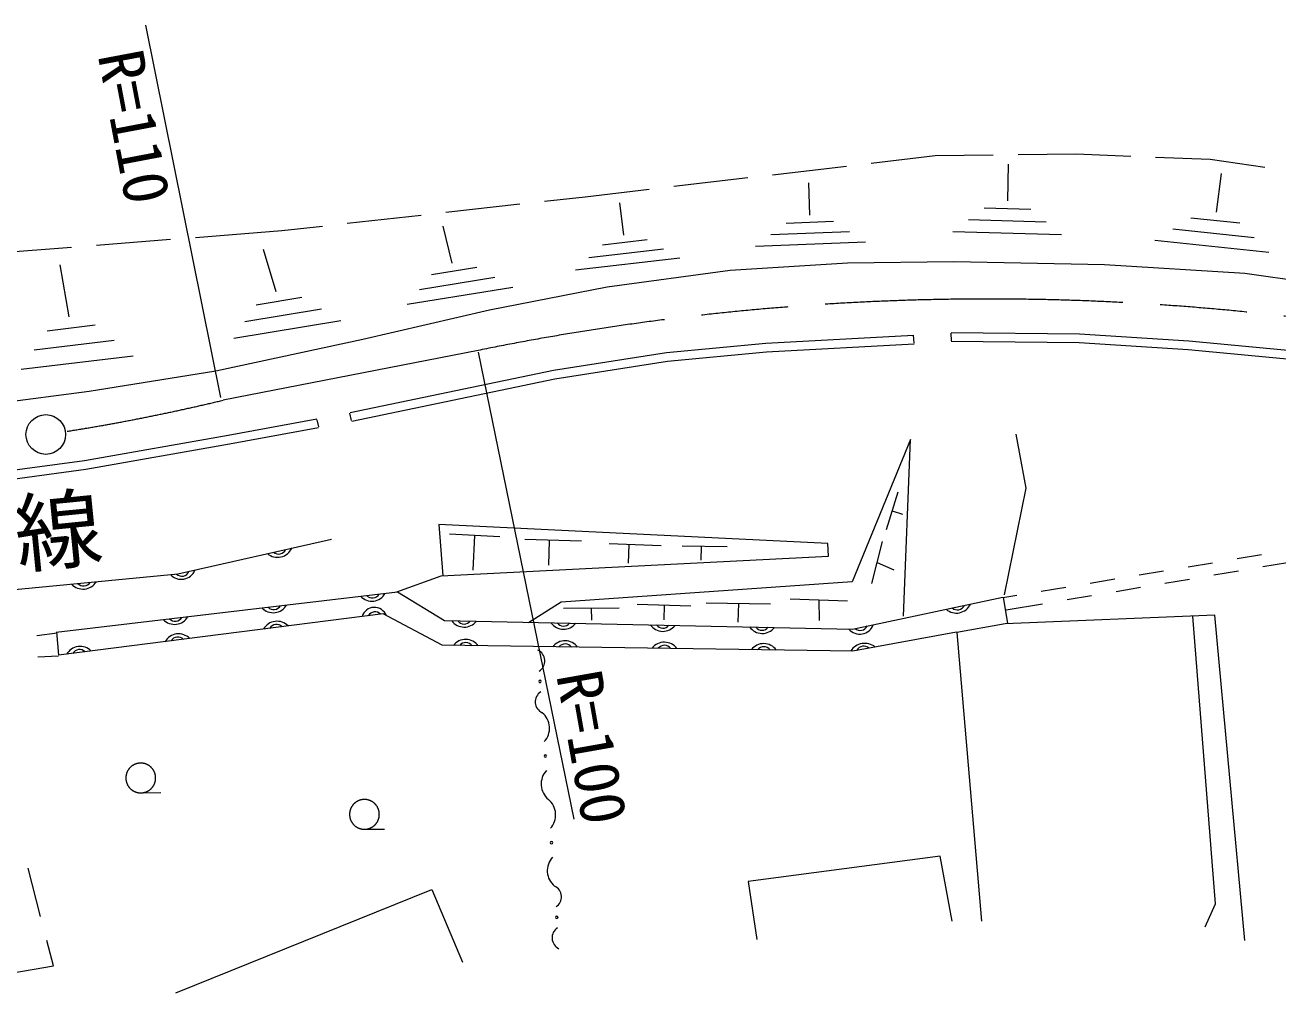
# Model space of a CAD drawing. Units: millimetres, scale not verified. Extents: x 40000 to 680000, y 20000 to 380000.
# Drawn here: x 452464 to 502920, y 261316 to 300304 of the extents above; entities that cross this region are included whole.
import ezdxf
from ezdxf.enums import TextEntityAlignment as Align

# ---------------------------------------------------------------- set-up
doc = ezdxf.new("R2010")
doc.units = ezdxf.units.MM
doc.header["$LTSCALE"] = 1000
doc.linetypes.add('CHAIN', pattern=[18.5, 12, -1.5, 3.5, -1.5])
for name, color, linetype, lineweight in [('M-BGD', 7, 'Continuous', 13), ('M-BMK', 2, 'CHAIN', 13), ('M-BMK-SRVR', 3, 'Continuous', 13)]:
    doc.layers.add(name, color=color, linetype=linetype, lineweight=lineweight)
doc.layers.add('M-BGD-HTXT', color=7, linetype='Continuous')
doc.styles.add('ＭＳ ゴシック', font='')
doc.styles.get('ＭＳ ゴシック').set_extended_font_data('MS Gothic')

msp = doc.modelspace()

# ---------------------------------------------------------------- linework, layer by layer
at = {"layer": 'M-BGD'}
for p, q in [((489117, 295030), (486541, 294728)), ((491457, 295060), (489117, 295030)), ((492040, 293228), (492065, 294703)), ((494796, 295102), (492457, 295073)), ((496993, 295014), (494796, 295102)), ((500188, 294887), (497992, 294974)), ((502390, 294564), (500188, 294887)), ((485548, 294612), (482568, 294262)), ((500445, 292770), (500651, 294328)), ((477602, 293679), (475026, 293377)), ((481575, 294145), (478595, 293796)), ((484063, 292640), (484022, 293950)), ((475026, 293377), (473387, 293194)), ((472394, 293083), (469412, 292749)), ((476583, 291834), (476418, 293144)), ((492974, 292873), (491095, 292928)), ((464443, 292194), (462804, 292011)), ((468418, 292638), (465437, 292305)), ((469661, 290717), (469299, 292209)), ((485023, 292387), (483122, 292310)), ((493592, 292363), (490461, 292454)), ((501382, 292320), (499416, 292529)), ((458326, 291661), (455335, 291427)), ((462804, 292011), (459323, 291739)), ((477520, 291647), (475719, 291439)), ((485670, 291976), (482502, 291848)), ((494210, 291853), (489826, 291981)), ((501969, 291731), (498692, 292079)), ((454338, 291349), (451347, 291115)), ((462575, 289554), (462064, 291268)), ((478176, 291280), (475173, 290932)), ((486317, 291565), (481882, 291386)), ((502556, 291142), (497967, 291630)), ((454243, 288556), (453881, 290641)), ((478832, 290913), (474627, 290426)), ((480855, 290435), (485584, 290723)), ((485584, 290723), (489866, 290786)), ((489866, 290786), (495937, 290659)), ((495937, 290659), (501592, 290307)), ((471383, 290136), (468343, 289641)), ((470654, 290534), (468830, 290237)), ((475903, 289764), (480855, 290435)), ((501592, 290307), (506928, 289540)), ((472111, 289738), (467856, 289045)), ((471174, 288837), (475903, 289764)), ((463611, 289327), (461765, 289020)), ((464397, 288859), (461320, 288346)), ((466061, 287655), (471174, 288837)), ((455291, 288209), (453357, 287978)), ((465182, 288390), (460875, 287672)), ((460150, 286377), (466061, 287655)), ((482296, 287494), (488246, 287814)), ((488234, 287806), (488253, 287494)), ((489748, 287891), (489767, 287589)), ((489760, 287921), (494935, 287868)), ((494935, 287868), (499327, 287579)), ((456056, 287591), (452833, 287206)), ((473739, 286403), (478295, 287109)), ((478295, 287109), (482296, 287494)), ((478339, 286762), (482322, 287145)), ((482322, 287145), (488265, 287465)), ((489756, 287571), (494922, 287518)), ((494922, 287518), (499299, 287230)), ((499299, 287230), (503709, 286815)), ((499327, 287579), (503752, 287162)), ((456821, 286973), (452309, 286434)), ((473802, 286059), (478339, 286762)), ((455049, 285557), (460150, 286377)), ((465550, 284692), (473739, 286403)), ((465622, 284349), (473802, 286059)), ((449319, 284811), (455049, 285557)), ((465527, 284670), (465593, 284376)), ((460639, 283778), (464216, 284438)), ((460701, 283433), (464280, 284094)), ((464211, 284405), (464277, 284121)), ((454854, 282757), (460639, 283778)), ((488123, 283609), (485780, 277879)), ((487846, 276495), (488123, 283609)), ((492362, 283822), (492766, 281650)), ((454907, 282411), (460701, 283433)), ((449753, 282077), (454854, 282757)), ((449795, 281729), (454907, 282411)), ((492766, 281650), (491893, 277347)), ((487150, 279984), (487629, 281498)), ((487389, 280741), (487799, 280597)), ((484789, 279424), (469132, 280190)), ((469132, 280190), (469292, 278114)), ((458620, 278194), (464810, 279600)), ((469554, 279806), (471580, 279702)), ((470568, 279739), (470497, 278343)), ((472593, 279598), (474875, 279532)), ((473576, 279541), (473550, 278546)), ((475992, 279418), (478075, 279343)), ((476783, 279373), (476754, 278629)), ((478921, 279323), (480733, 279302)), ((479686, 279304), (479677, 278745)), ((484821, 278912), (484789, 279424)), ((486572, 277809), (486994, 279496)), ((469228, 278114), (484821, 278912)), ((486783, 278653), (487454, 278355)), ((500291, 278633), (499305, 278469)), ((502264, 278961), (501278, 278797)), ((502316, 278488), (503302, 278654)), ((413873, 273931), (458620, 278194)), ((467439, 277474), (469228, 278114)), ((498318, 278305), (497332, 278142)), ((500344, 278155), (501330, 278322)), ((485780, 277879), (474053, 277059)), ((494373, 277650), (493386, 277486)), ((496346, 277978), (495359, 277814)), ((496400, 277491), (497386, 277657)), ((498372, 277823), (499358, 277989)), ((453723, 275849), (467463, 277468)), ((467463, 277468), (469358, 276318)), ((474053, 277059), (472743, 276228)), ((479897, 277024), (482485, 276986)), ((483280, 277189), (485580, 277113)), ((484430, 277151), (484451, 276320)), ((485782, 275972), (491846, 277254)), ((492400, 277322), (491837, 277229)), ((491861, 277246), (492024, 276205)), ((494427, 277158), (495414, 277324)), ((466882, 276586), (453811, 274917)), ((469267, 275322), (466882, 276586)), ((474145, 276815), (476388, 276834)), ((475267, 276825), (475272, 276329)), ((477114, 276971), (479280, 276913)), ((478197, 276942), (478191, 276340)), ((481191, 277005), (481175, 276249)), ((500374, 276535), (491939, 276184)), ((491979, 276746), (493441, 276992)), ((501589, 263435), (500374, 276535)), ((469358, 276318), (485782, 275972)), ((491939, 276184), (489990, 275832)), ((500406, 264904), (499499, 276499)), ((453761, 275814), (452936, 275701)), ((453731, 275865), (453816, 274927)), ((489971, 275853), (485805, 275086)), ((489990, 275832), (490980, 264202)), ((485805, 275086), (469267, 275322)), ((452982, 274858), (453804, 274898)), ((457129, 269375), (457929, 269384)), ((466138, 267910), (466938, 267919)), ((489319, 266822), (481586, 265799)), ((489798, 264202), (489319, 266822)), ((453089, 264401), (452586, 266337)), ((458534, 261316), (468839, 265486)), ((468839, 265486), (470085, 262562)), ((481586, 265799), (481938, 263467)), ((499991, 263978), (500406, 264904)), ((453608, 262406), (453341, 263433)), ((451976, 262124), (453608, 262406))]:
    msp.add_line(p, q, dxfattribs=at)
for points in [[(457722, 269975), (457722, 269985), (457722, 269996), (457722, 270006), (457721, 270017), (457720, 270027), (457719, 270038), (457718, 270048), (457716, 270058), (457715, 270069), (457713, 270079), (457711, 270089), (457709, 270100), (457707, 270110), (457704, 270120), (457702, 270130), (457699, 270141), (457696, 270151), (457693, 270161), (457689, 270171), (457686, 270180), (457682, 270190), (457678, 270200), (457674, 270210), (457670, 270219), (457666, 270229), (457661, 270238), (457657, 270248), (457652, 270257), (457647, 270266), (457642, 270275), (457636, 270284), (457631, 270293), (457625, 270302), (457619, 270311), (457613, 270320), (457607, 270328), (457601, 270337), (457594, 270345), (457588, 270353), (457581, 270361), (457574, 270369), (457567, 270377), (457560, 270385), (457553, 270392), (457546, 270400), (457538, 270407), (457531, 270414), (457523, 270422), (457515, 270428), (457507, 270435), (457499, 270442), (457491, 270448), (457482, 270455), (457474, 270461), (457465, 270467), (457457, 270473), (457448, 270479), (457439, 270484), (457430, 270490), (457421, 270495), (457412, 270500), (457402, 270505), (457393, 270510), (457384, 270515), (457374, 270519), (457365, 270524), (457355, 270528), (457345, 270532), (457336, 270536), (457326, 270539), (457316, 270543), (457306, 270546), (457296, 270549), (457286, 270552), (457276, 270555), (457265, 270557), (457255, 270560), (457245, 270562), (457235, 270564), (457224, 270566), (457214, 270568), (457204, 270569), (457193, 270571), (457183, 270572), (457172, 270573), (457162, 270573), (457151, 270574), (457141, 270574), (457130, 270575), (457120, 270575), (457109, 270575), (457099, 270574), (457088, 270574), (457078, 270573), (457067, 270572), (457057, 270571), (457046, 270570), (457036, 270568), (457026, 270567), (457015, 270565), (457005, 270563), (456995, 270561), (456984, 270559), (456974, 270556), (456964, 270553), (456954, 270551), (456944, 270548), (456934, 270544), (456924, 270541), (456914, 270537), (456904, 270534), (456895, 270530), (456885, 270526), (456875, 270521), (456866, 270517), (456856, 270512), (456847, 270508), (456838, 270503), (456828, 270498), (456819, 270493), (456810, 270487), (456801, 270482), (456793, 270476), (456784, 270470), (456775, 270464), (456767, 270458), (456758, 270452), (456750, 270445), (456742, 270439), (456734, 270432), (456726, 270425), (456718, 270418), (456710, 270411), (456703, 270404), (456695, 270396), (456688, 270389), (456681, 270381), (456674, 270373), (456667, 270365), (456660, 270357), (456654, 270349), (456647, 270341), (456641, 270332), (456635, 270324), (456628, 270315), (456623, 270307), (456617, 270298), (456611, 270289), (456606, 270280), (456601, 270271), (456595, 270262), (456591, 270252), (456586, 270243), (456581, 270234), (456577, 270224), (456572, 270215), (456568, 270205), (456564, 270195), (456561, 270185), (456557, 270176), (456554, 270166), (456550, 270156), (456547, 270146), (456544, 270135), (456542, 270125), (456539, 270115), (456537, 270105), (456534, 270095), (456532, 270084), (456531, 270074), (456529, 270064), (456528, 270053), (456526, 270043), (456525, 270032), (456524, 270022), (456523, 270011), (456523, 270001), (456523, 269990), (456522, 269980), (456522, 269969), (456523, 269959), (456523, 269948), (456523, 269938), (456524, 269927), (456525, 269917), (456526, 269907), (456528, 269896), (456529, 269886), (456531, 269875), (456532, 269865), (456534, 269855), (456537, 269844), (456539, 269834), (456542, 269824), (456544, 269814), (456547, 269804), (456550, 269794), (456554, 269784), (456557, 269774), (456561, 269764), (456564, 269754), (456568, 269744), (456572, 269735), (456577, 269725), (456581, 269716), (456586, 269706), (456591, 269697), (456595, 269688), (456601, 269678), (456606, 269669), (456611, 269660), (456617, 269652), (456623, 269643), (456628, 269634), (456635, 269625), (456641, 269617), (456647, 269609), (456654, 269600), (456660, 269592), (456667, 269584), (456674, 269576), (456681, 269568), (456688, 269561), (456695, 269553), (456703, 269546), (456710, 269539), (456718, 269531), (456726, 269524), (456734, 269518), (456742, 269511), (456750, 269504), (456758, 269498), (456767, 269491), (456775, 269485), (456784, 269479), (456793, 269473), (456801, 269468), (456810, 269462), (456819, 269457), (456828, 269452), (456838, 269447), (456847, 269442), (456856, 269437), (456866, 269432), (456875, 269428), (456885, 269424), (456895, 269420), (456904, 269416), (456914, 269412), (456924, 269408), (456934, 269405), (456944, 269402), (456954, 269399), (456964, 269396), (456974, 269393), (456984, 269391), (456995, 269388), (457005, 269386), (457015, 269384), (457026, 269383), (457036, 269381), (457046, 269380), (457057, 269378), (457067, 269377), (457078, 269376), (457088, 269376), (457099, 269375), (457109, 269375), (457120, 269375), (457130, 269375), (457141, 269375), (457151, 269375), (457162, 269376), (457172, 269377), (457183, 269378), (457193, 269379), (457204, 269380), (457214, 269382), (457224, 269383), (457235, 269385), (457245, 269387), (457255, 269390), (457265, 269392), (457276, 269395), (457286, 269397), (457296, 269400), (457306, 269403), (457316, 269407), (457326, 269410), (457336, 269414), (457345, 269418), (457355, 269422), (457365, 269426), (457374, 269430), (457384, 269435), (457393, 269439), (457402, 269444), (457412, 269449), (457421, 269454), (457430, 269460), (457439, 269465), (457448, 269471), (457457, 269476), (457465, 269482), (457474, 269488), (457482, 269495), (457491, 269501), (457499, 269507), (457507, 269514), (457515, 269521), (457523, 269528), (457531, 269535), (457538, 269542), (457546, 269550), (457553, 269557), (457560, 269565), (457567, 269572), (457574, 269580), (457581, 269588), (457588, 269596), (457594, 269604), (457601, 269613), (457607, 269621), (457613, 269630), (457619, 269638), (457625, 269647), (457631, 269656), (457636, 269665), (457642, 269674), (457647, 269683), (457652, 269692), (457657, 269702), (457661, 269711), (457666, 269720), (457670, 269730), (457674, 269740), (457678, 269749), (457682, 269759), (457686, 269769), (457689, 269779), (457693, 269789), (457696, 269799), (457699, 269809), (457702, 269819), (457704, 269829), (457707, 269839), (457709, 269850), (457711, 269860), (457713, 269870), (457715, 269881), (457716, 269891), (457718, 269901), (457719, 269912), (457720, 269922), (457721, 269933), (457722, 269943), (457722, 269954), (457722, 269964)], [(466732, 268510), (466731, 268520), (466731, 268531), (466731, 268541), (466730, 268552), (466729, 268562), (466728, 268573), (466727, 268583), (466726, 268594), (466724, 268604), (466722, 268614), (466720, 268625), (466718, 268635), (466716, 268645), (466714, 268655), (466711, 268666), (466708, 268676), (466705, 268686), (466702, 268696), (466699, 268706), (466695, 268716), (466691, 268725), (466688, 268735), (466684, 268745), (466679, 268754), (466675, 268764), (466670, 268773), (466666, 268783), (466661, 268792), (466656, 268801), (466651, 268811), (466645, 268820), (466640, 268829), (466634, 268837), (466628, 268846), (466622, 268855), (466616, 268863), (466610, 268872), (466604, 268880), (466597, 268888), (466590, 268896), (466584, 268904), (466577, 268912), (466569, 268920), (466562, 268928), (466555, 268935), (466547, 268942), (466540, 268950), (466532, 268957), (466524, 268964), (466516, 268970), (466508, 268977), (466500, 268984), (466491, 268990), (466483, 268996), (466474, 269002), (466466, 269008), (466457, 269014), (466448, 269020), (466439, 269025), (466430, 269030), (466421, 269035), (466412, 269040), (466402, 269045), (466393, 269050), (466383, 269054), (466374, 269059), (466364, 269063), (466354, 269067), (466345, 269071), (466335, 269074), (466325, 269078), (466315, 269081), (466305, 269084), (466295, 269087), (466285, 269090), (466275, 269093), (466264, 269095), (466254, 269097), (466244, 269099), (466233, 269101), (466223, 269103), (466213, 269104), (466202, 269106), (466192, 269107), (466181, 269108), (466171, 269109), (466160, 269109), (466150, 269110), (466139, 269110), (466129, 269110), (466118, 269110), (466108, 269109), (466097, 269109), (466087, 269108), (466076, 269107), (466066, 269106), (466056, 269105), (466045, 269104), (466035, 269102), (466024, 269100), (466014, 269098), (466004, 269096), (465994, 269094), (465983, 269091), (465973, 269089), (465963, 269086), (465953, 269083), (465943, 269079), (465933, 269076), (465923, 269073), (465913, 269069), (465904, 269065), (465894, 269061), (465884, 269057), (465875, 269052), (465865, 269048), (465856, 269043), (465847, 269038), (465838, 269033), (465828, 269028), (465819, 269022), (465811, 269017), (465802, 269011), (465793, 269005), (465784, 268999), (465776, 268993), (465767, 268987), (465759, 268980), (465751, 268974), (465743, 268967), (465735, 268960), (465727, 268953), (465719, 268946), (465712, 268939), (465704, 268931), (465697, 268924), (465690, 268916), (465683, 268908), (465676, 268900), (465669, 268892), (465663, 268884), (465656, 268876), (465650, 268868), (465644, 268859), (465638, 268850), (465632, 268842), (465626, 268833), (465620, 268824), (465615, 268815), (465610, 268806), (465605, 268797), (465600, 268788), (465595, 268778), (465590, 268769), (465586, 268759), (465582, 268750), (465577, 268740), (465574, 268730), (465570, 268720), (465566, 268711), (465563, 268701), (465559, 268691), (465556, 268681), (465553, 268671), (465551, 268660), (465548, 268650), (465546, 268640), (465544, 268630), (465542, 268619), (465540, 268609), (465538, 268599), (465537, 268588), (465535, 268578), (465534, 268567), (465533, 268557), (465533, 268547), (465532, 268536), (465532, 268526), (465532, 268515), (465532, 268505), (465532, 268494), (465532, 268484), (465533, 268473), (465533, 268463), (465534, 268452), (465535, 268442), (465537, 268431), (465538, 268421), (465540, 268410), (465542, 268400), (465544, 268390), (465546, 268380), (465548, 268369), (465551, 268359), (465553, 268349), (465556, 268339), (465559, 268329), (465563, 268319), (465566, 268309), (465570, 268299), (465574, 268289), (465577, 268280), (465582, 268270), (465586, 268260), (465590, 268251), (465595, 268241), (465600, 268232), (465605, 268223), (465610, 268214), (465615, 268205), (465620, 268196), (465626, 268187), (465632, 268178), (465638, 268169), (465644, 268161), (465650, 268152), (465656, 268144), (465663, 268135), (465669, 268127), (465676, 268119), (465683, 268111), (465690, 268104), (465697, 268096), (465704, 268088), (465712, 268081), (465719, 268074), (465727, 268066), (465735, 268059), (465743, 268053), (465751, 268046), (465759, 268039), (465767, 268033), (465776, 268027), (465784, 268020), (465793, 268014), (465802, 268009), (465811, 268003), (465819, 267997), (465828, 267992), (465838, 267987), (465847, 267982), (465856, 267977), (465865, 267972), (465875, 267967), (465884, 267963), (465894, 267959), (465904, 267955), (465913, 267951), (465923, 267947), (465933, 267944), (465943, 267940), (465953, 267937), (465963, 267934), (465973, 267931), (465983, 267928), (465994, 267926), (466004, 267924), (466014, 267921), (466024, 267919), (466035, 267918), (466045, 267916), (466056, 267915), (466066, 267913), (466076, 267912), (466087, 267911), (466097, 267911), (466108, 267910), (466118, 267910), (466129, 267910), (466139, 267910), (466150, 267910), (466160, 267910), (466171, 267911), (466181, 267912), (466192, 267913), (466202, 267914), (466213, 267915), (466223, 267917), (466233, 267919), (466244, 267920), (466254, 267922), (466264, 267925), (466275, 267927), (466285, 267930), (466295, 267932), (466305, 267935), (466315, 267939), (466325, 267942), (466335, 267945), (466345, 267949), (466354, 267953), (466364, 267957), (466374, 267961), (466383, 267965), (466393, 267970), (466402, 267974), (466412, 267979), (466421, 267984), (466430, 267989), (466439, 267995), (466448, 268000), (466457, 268006), (466466, 268011), (466474, 268017), (466483, 268023), (466491, 268030), (466500, 268036), (466508, 268043), (466516, 268049), (466524, 268056), (466532, 268063), (466540, 268070), (466547, 268077), (466555, 268085), (466562, 268092), (466569, 268100), (466577, 268107), (466584, 268115), (466590, 268123), (466597, 268131), (466604, 268140), (466610, 268148), (466616, 268156), (466622, 268165), (466628, 268173), (466634, 268182), (466640, 268191), (466645, 268200), (466651, 268209), (466656, 268218), (466661, 268227), (466666, 268237), (466670, 268246), (466675, 268256), (466679, 268265), (466684, 268275), (466688, 268284), (466691, 268294), (466695, 268304), (466699, 268314), (466702, 268324), (466705, 268334), (466708, 268344), (466711, 268354), (466714, 268364), (466716, 268374), (466718, 268385), (466720, 268395), (466722, 268405), (466724, 268416), (466726, 268426), (466727, 268436), (466728, 268447), (466729, 268457), (466730, 268468), (466731, 268478), (466731, 268489), (466731, 268499)]]:
    msp.add_lwpolyline(points, close=True, dxfattribs=at)
for centre, radius, start, end in [((462632, 279489), 625, 229.6646, 335.9248), ((462674, 279307), 312, 229.6646, 335.9248), ((458754, 278565), 589, 222.6969, 338.4805), ((458779, 278402), 299, 225.4232, 338.6909), ((454801, 278207), 625, 222.312, 328.5722), ((454819, 278020), 312, 222.312, 328.5722), ((466430, 277724), 625, 223.59, 329.8503), ((466452, 277538), 312, 223.59, 329.8503), ((462457, 277256), 625, 223.59, 329.8503), ((462479, 277070), 312, 223.59, 329.8503), ((466532, 276333), 515, 20.8419, 163.6038), ((466557, 276355), 312, 44.1449, 150.4051), ((489969, 277241), 625, 228.8149, 335.0751), ((490008, 277057), 312, 228.8149, 335.0751), ((458485, 276788), 625, 223.59, 329.8503), ((458507, 276601), 312, 223.59, 329.8503), ((462613, 275663), 625, 44.1449, 150.4051), ((462590, 275849), 312, 44.1449, 150.4051), ((470153, 276676), 625, 215.6625, 321.9227), ((470149, 276489), 312, 215.6625, 321.9227), ((474152, 276592), 625, 215.6625, 321.9227), ((474148, 276404), 312, 215.6625, 321.9227), ((478151, 276507), 625, 215.6625, 321.9227), ((478147, 276320), 312, 215.6625, 321.9227), ((482150, 276423), 625, 215.6625, 321.9227), ((482146, 276236), 312, 215.6625, 321.9227), ((486081, 276347), 576, 220.2196, 339.995), ((486095, 276229), 312, 228.8149, 335.0751), ((458645, 275156), 625, 44.1449, 150.4051), ((458622, 275342), 312, 44.1449, 150.4051), ((470211, 274933), 625, 36.0541, 142.3143), ((474211, 274876), 625, 36.0541, 142.3143), ((454678, 274650), 625, 44.1449, 150.4051), ((454654, 274836), 312, 44.1449, 150.4051), ((470214, 275121), 312, 36.0541, 142.3143), ((472914, 274688), 480, 302.6949, 65.4143), ((474213, 275064), 312, 36.0541, 142.3143), ((478210, 274819), 625, 36.0541, 142.3143), ((478213, 275007), 312, 36.0541, 142.3143), ((482210, 274762), 625, 36.0541, 142.3143), ((482213, 274950), 312, 36.0541, 142.3143), ((486280, 274732), 667, 50.9994, 147.8368), ((486242, 274976), 312, 47.3007, 153.5609), ((473203, 273864), 50, 360, 180), ((473203, 273864), 50, 180, 360), ((473492, 273039), 480, 122.6949, 245.4144), ((472780, 271982), 806, 317.6574, 50.4518), ((473416, 270857), 50, 360, 180), ((473416, 270857), 50, 180, 360), ((474053, 269733), 806, 137.6574, 230.4518), ((473027, 268490), 806, 317.6574, 50.4518), ((473664, 267366), 50, 360, 180), ((473664, 267366), 50, 180, 360), ((474300, 266241), 806, 137.6574, 230.4518), ((473588, 265184), 480, 302.6949, 65.4143), ((473877, 264359), 50, 360, 180), ((474166, 263535), 480, 122.6949, 245.4144), ((473877, 264359), 50, 180, 360)]:
    msp.add_arc(centre, radius, start, end, dxfattribs=at)
at = {"layer": 'M-BMK'}
msp.add_line((470706, 287196), (460439, 285194), dxfattribs=at)
for centre, radius, start, end in [((491270, 186178), 103090, 76.71177, 101.50628), ((441489, 363696), 80757, 279.02732, 283.57071)]:
    msp.add_arc(centre, radius, start, end, dxfattribs=at)
at = {"layer": 'M-BMK-SRVR'}
for p, q in [((457317, 300304), (460338, 285307)), ((470712, 287127), (474570, 268319))]:
    msp.add_line(p, q, dxfattribs=at)
msp.add_circle((453299, 283812), 800, dxfattribs=at)

# ---------------------------------------------------------------- texts
at = {"layer": 'M-BGD-HTXT', "style": 'ＭＳ ゴシック'}
msp.add_text('市道下千坊氷上線', height=2566, rotation=5.682, dxfattribs=at).set_placement((427880, 275295), align=Align.BOTTOM_LEFT)
at = {"layer": 'M-BMK-SRVR', "style": 'ＭＳ ゴシック'}
for s, rotation, p in [('R=110', 280.734, (454847, 298996)), ('R=100', 280.061, (473311, 274027))]:
    msp.add_text(s, height=1833, rotation=rotation, dxfattribs=at).set_placement(p, align=Align.BOTTOM_LEFT)

doc.saveas('drawing.dxf')
